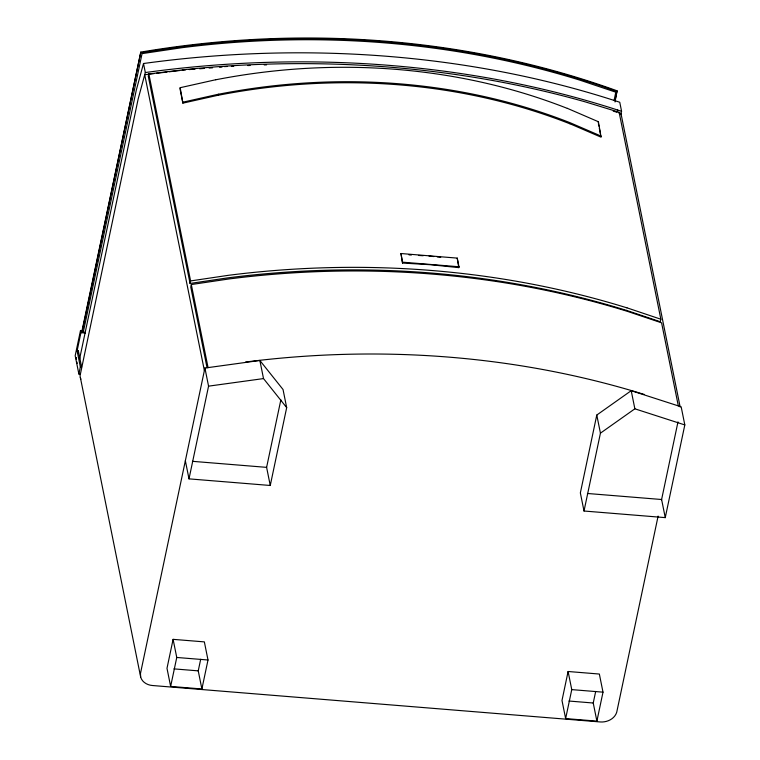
<?xml version="1.0" encoding="UTF-8"?>
<svg xmlns="http://www.w3.org/2000/svg" width="760" height="760" viewBox="0 0 760 760"><rect width="100%" height="100%" fill="white"/><g stroke="black" fill="none" stroke-linecap="round" stroke-linejoin="round"><path stroke-width="1.14" d="M76.294 359.214L76.38 357.456M620.683 114.589L621.575 111.283L619.761 102.258A808.735 570.703 -6.5 0 0 143.507 63.517L145.321 72.513L138.168 98.962L80.028 375.849L140.638 676.932C141.958 682.138 147.345 685.14 152.418 685.51L600.181 721.952C606.917 722.513 614.621 719.026 616.731 712.215L658.112 516.097M82.726 330.695L80.503 330.514L75.183 355.718L78.869 373.996L80.113 374.101M78.869 373.996L80.351 366.938L77.102 350.816L80.93 332.671L80.503 330.514M82.042 332.053L140.818 52.05L81.89 331.331L82.042 332.053L85.434 332.329M77.928 352.934L78.356 350.92L77.102 350.816M83.287 332.158L142.053 53.627L181.716 47.728A820.676 670.614 -11.4 0 1 579.928 80.17L615.809 92.197L614.099 100.32M79.524 359.271L136.344 89.936L143.507 63.488M215.764 79.724L180.186 87.695L179.977 88.701L182.884 103.141L218.462 95.171M182.884 103.141L180.186 87.695M626.401 310.374A822.006 671.697 -11.4 0 0 227.544 277.903L190.057 283.452L190.589 280.934L148.846 73.938L186.552 69.436A809.21 571.035 -6.5 0 1 585.409 101.916L619.115 112.223L660.848 319.219L660.317 321.736L626.411 310.346M678.338 405.945L661.58 322.829L627.674 311.438A822.006 671.697 -11.4 0 0 228.807 278.986L191.311 284.544L190.779 287.062L207.062 367.792M185.355 460.75L189.002 478.866L270.256 485.478L286.681 407.626L283.034 389.509L259.863 360.468L204.915 368.04L140.476 673.445L140.638 676.932M189.002 478.866L208.563 386.156L204.915 368.04M173.1 639.35L166.991 668.315L170.639 686.432L201.894 688.978L208.002 660.003L204.355 641.886L173.1 639.35L176.757 657.466L170.639 686.432M201.894 688.978L198.236 670.861L200.688 659.271M270.256 485.478L266.608 467.362L280.858 399.808M400.976 253.526L402.543 263.045L430.787 264.736L458.793 267.624L458.974 266.769L457.226 258.106L400.976 253.526L402.543 263.045M457.226 258.106L458.793 267.624M598.186 122.749L598.405 121.742L567.34 108.338M598.405 121.742L601.103 137.189L570.038 123.794M615.115 100.092L617.072 90.82A821.18 671.023 -11.4 0 0 140.828 52.108M615.02 101.973L617.072 90.82M596.781 415.045L580.355 492.898L584.012 511.014L665.256 517.626L684.817 424.925L681.169 406.809L631.208 390.697L596.781 415.045L600.438 433.162L584.012 511.014M568.1 671.498L561.991 700.473L565.639 718.589L596.894 721.126L603.003 692.16L599.355 674.044L568.1 671.498L571.758 689.614L565.639 718.589M596.894 721.126L593.237 703.01L595.688 691.429M661.533 499.852L677.986 421.876M148.846 73.938L148.257 76.142L190.057 283.452M617.072 112.176L617.671 109.972M600.438 433.162L634.866 408.813L684.817 424.925M224.39 66.605L227.43 66.471M183.103 102.135L218.68 94.164M190.589 280.934L228.076 275.358A822.006 671.697 -11.4 0 1 626.933 307.847M208.563 386.156L263.52 378.584L286.681 407.626M154.071 73.596L144.723 74.718L204.383 370.566M156.398 73.321L166.915 72.067M169.252 71.782L179.759 70.528M182.096 70.252L185.592 69.835M189.116 69.569L194.987 69.122M199.68 68.77L204.373 68.419M209.076 68.058L212.591 67.802M219.64 67.269L221.986 67.089M409.032 254.876L411.388 255.018M418.447 255.436L423.159 255.721M402.724 262.19L458.974 266.769M80.93 332.671L85.377 333.032M80.351 366.938L81.605 367.042L78.356 350.92M192.423 461.32L266.608 467.362M587.423 493.478L661.608 499.51L665.256 517.626M176.757 657.466L208.002 660.003M571.758 689.614L603.003 692.16M173.935 668.876L198.236 670.861M568.936 701.033L593.237 703.01M429.039 256.072L433.713 256.557M437.209 256.918L440.714 257.279M613.234 111.112L616.55 112.129M618.764 112.803L620.977 113.487L680.162 407.008M626.943 307.819L660.848 319.219M601.312 136.182L570.247 122.787A552.529 451.497 -11.4 0 0 218.69 94.212M76.684 361.655L77.254 363.318M80.275 377.577L80.845 379.231M598.414 123.861L598.861 126.084M599.308 128.298L600.428 133.855M631.208 390.697L634.866 408.813M259.863 360.468L263.52 378.584M191.311 284.544L208.078 367.669M245.547 362.026A822.006 671.697 -11.4 0 1 644.404 394.487M145.331 72.542A808.735 570.703 -6.5 0 1 621.556 111.311M215.773 79.771A552.529 451.497 -11.4 0 1 567.311 108.385M218.471 95.219A552.529 451.497 -11.4 0 1 570.01 123.842M231.373 66.443A809.59 571.311 -6.5 0 1 233.719 66.31M247.798 65.569A809.59 571.311 -6.5 0 1 250.144 65.455M264.224 64.923A809.59 571.311 -6.5 0 1 266.57 64.847M140.97 52.829A821.18 671.023 -11.4 0 1 617.186 91.599"/></g></svg>
